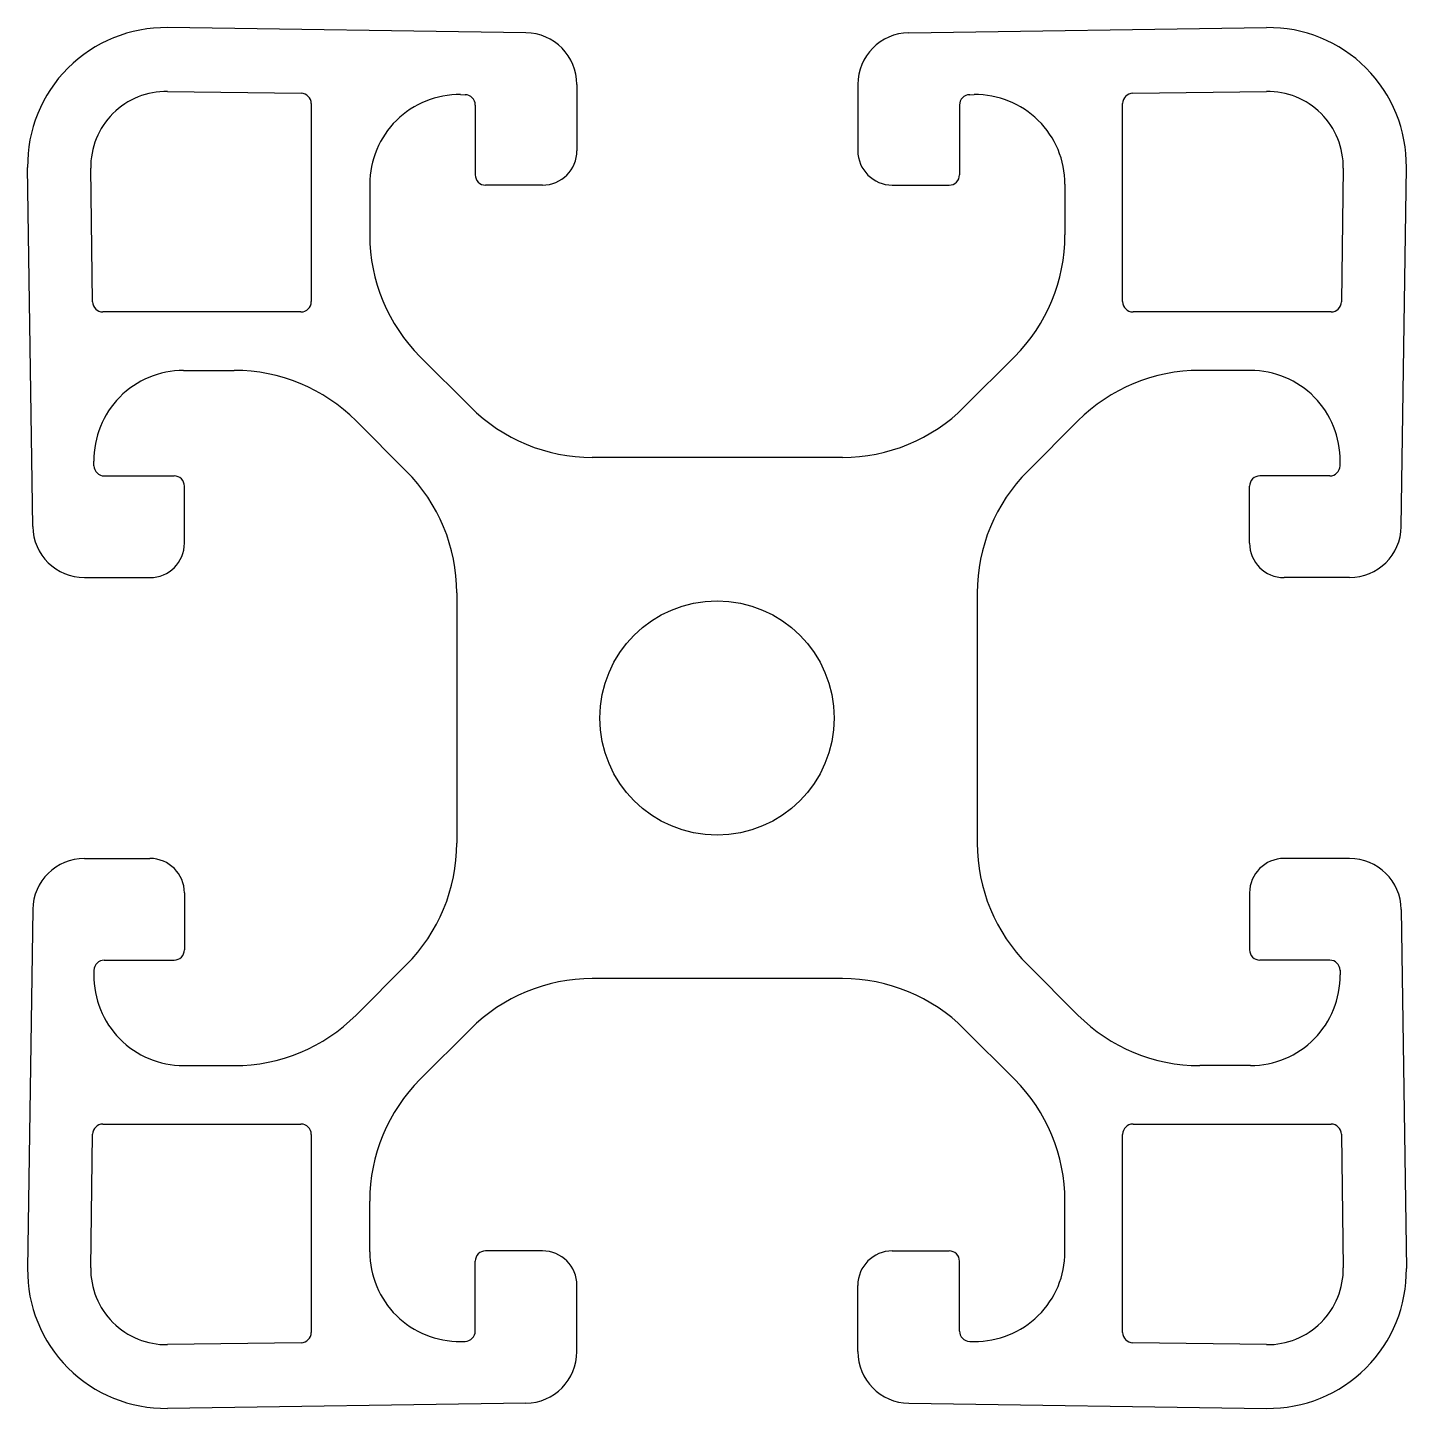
# Model space of a CAD drawing. Extents: x 2148.1 to 2188.1, y 1318.1 to 1358.1.
import ezdxf

# ---------------------------------------------------------------- set-up
doc = ezdxf.new("R2010")
doc.units = 0
doc.layers.get('0').update_dxf_attribs({"linetype": 'CONTINUOUS'})

msp = doc.modelspace()

# ---------------------------------------------------------------- linework, layer by layer
for p, q in [((2162.534, 1357.986), (2152.135, 1358.135)), ((2173.641, 1357.987), (2184.021, 1358.135)), ((2164.013, 1356.486), (2164.013, 1354.565)), ((2172.163, 1356.487), (2172.163, 1354.565)), ((2152.139, 1356.285), (2156.013, 1356.23)), ((2160.64, 1356.192), (2160.767, 1356.19)), ((2175.409, 1356.19), (2175.535, 1356.192)), ((2180.143, 1356.23), (2184.016, 1356.285)), ((2156.308, 1355.93), (2156.308, 1350.185)), ((2161.063, 1355.89), (2161.063, 1353.865)), ((2175.113, 1355.89), (2175.113, 1353.865)), ((2179.847, 1350.185), (2179.847, 1355.93)), ((2148.227, 1343.659), (2148.078, 1354.078)), ((2149.964, 1350.181), (2149.908, 1354.054)), ((2186.248, 1354.054), (2186.192, 1350.181)), ((2187.929, 1343.659), (2188.078, 1354.078)), ((2158.003, 1353.593), (2158.003, 1352.12)), ((2163.013, 1353.565), (2161.363, 1353.565)), ((2173.163, 1353.565), (2174.813, 1353.565)), ((2178.173, 1353.593), (2178.173, 1352.12)), ((2156.008, 1349.885), (2150.264, 1349.885)), ((2185.892, 1349.885), (2180.147, 1349.885)), ((2159.468, 1348.585), (2160.923, 1347.13)), ((2176.708, 1348.585), (2175.253, 1347.13)), ((2152.601, 1348.19), (2154.073, 1348.19)), ((2183.555, 1348.19), (2182.083, 1348.19)), ((2157.608, 1346.726), (2159.063, 1345.271)), ((2178.547, 1346.726), (2177.092, 1345.271)), ((2171.718, 1345.665), (2164.458, 1345.665)), ((2150.003, 1345.426), (2150.001, 1345.553)), ((2186.153, 1345.426), (2186.155, 1345.553)), ((2150.303, 1345.13), (2152.328, 1345.13)), ((2185.853, 1345.13), (2183.828, 1345.13)), ((2152.628, 1343.18), (2152.628, 1344.83)), ((2183.528, 1343.18), (2183.528, 1344.83)), ((2149.727, 1342.18), (2151.628, 1342.18)), ((2186.429, 1342.18), (2184.528, 1342.18)), ((2160.528, 1341.735), (2160.528, 1334.476)), ((2175.628, 1341.735), (2175.628, 1334.476)), ((2149.727, 1334.03), (2151.628, 1334.03)), ((2186.429, 1334.03), (2184.528, 1334.03)), ((2152.628, 1333.03), (2152.628, 1331.38)), ((2183.528, 1333.03), (2183.528, 1331.38)), ((2148.227, 1332.552), (2148.078, 1322.133)), ((2187.929, 1332.552), (2188.078, 1322.132)), ((2150.303, 1331.08), (2152.328, 1331.08)), ((2157.608, 1329.485), (2159.063, 1330.94)), ((2178.547, 1329.485), (2177.092, 1330.94)), ((2185.853, 1331.08), (2183.828, 1331.08)), ((2150.003, 1330.785), (2150.001, 1330.658)), ((2171.718, 1330.545), (2164.458, 1330.545)), ((2186.153, 1330.785), (2186.155, 1330.658)), ((2159.468, 1327.626), (2160.923, 1329.081)), ((2176.708, 1327.626), (2175.253, 1329.081)), ((2152.601, 1328.021), (2154.073, 1328.021)), ((2183.555, 1328.021), (2182.083, 1328.021)), ((2149.908, 1322.157), (2149.964, 1326.03)), ((2150.264, 1326.325), (2156.008, 1326.325)), ((2156.308, 1326.025), (2156.308, 1320.281)), ((2179.847, 1320.281), (2179.847, 1326.025)), ((2180.147, 1326.325), (2185.892, 1326.325)), ((2186.192, 1326.03), (2186.248, 1322.157)), ((2158.003, 1322.618), (2158.003, 1324.09)), ((2178.173, 1322.618), (2178.173, 1324.09)), ((2163.013, 1322.645), (2161.363, 1322.645)), ((2173.163, 1322.645), (2174.813, 1322.645)), ((2161.063, 1320.32), (2161.063, 1322.345)), ((2175.113, 1320.32), (2175.113, 1322.345)), ((2164.013, 1319.725), (2164.013, 1321.645)), ((2172.163, 1319.724), (2172.163, 1321.645)), ((2160.64, 1320.018), (2160.767, 1320.02)), ((2175.409, 1320.02), (2175.535, 1320.018)), ((2156.013, 1319.981), (2152.139, 1319.926)), ((2184.016, 1319.926), (2180.143, 1319.981)), ((2162.534, 1318.225), (2152.135, 1318.076)), ((2173.641, 1318.224), (2184.021, 1318.075))]:
    msp.add_line(p, q)
msp.add_circle((2168.078, 1338.105), 3.4)
for centre, radius, start, end in [((2152.077, 1354.135), 4, 89.1802, 180.8198), ((2184.078, 1354.136), 4, 359.1802, 90.8198), ((2162.513, 1356.486), 1.5, 0, 89.1802), ((2173.663, 1356.487), 1.5, 90.8198, 180), ((2152.108, 1354.085), 2.2, 89.1802, 180.8198), ((2156.008, 1355.93), 0.3, 0, 89.1802), ((2160.603, 1353.593), 2.6, 89.1802, 180), ((2160.763, 1355.89), 0.3, 0, 89.1802), ((2175.413, 1355.89), 0.3, 90.8198, 180), ((2175.573, 1353.593), 2.6, 0, 90.8198), ((2180.147, 1355.93), 0.3, 90.8198, 180), ((2184.048, 1354.085), 2.2, 359.1802, 90.8198), ((2163.013, 1354.565), 1, 270, 0), ((2173.163, 1354.565), 1, 180, 270), ((2161.363, 1353.865), 0.3, 180, 270), ((2174.813, 1353.865), 0.3, 270, 360), ((2163.003, 1352.12), 5, 180, 225), ((2173.173, 1352.12), 5, 315, 0), ((2150.264, 1350.185), 0.3, 180.8198, 270), ((2156.008, 1350.185), 0.3, 270, 0), ((2180.147, 1350.185), 0.3, 180, 270), ((2185.892, 1350.185), 0.3, 270, 359.1802), ((2152.601, 1345.59), 2.6, 90, 180.8198), ((2154.073, 1343.19), 5, 45, 90), ((2182.083, 1343.19), 5, 90, 135), ((2183.555, 1345.59), 2.6, 359.1802, 90), ((2164.458, 1350.665), 5, 225, 270), ((2171.718, 1350.665), 5, 270, 315), ((2150.303, 1345.43), 0.3, 180.8198, 270), ((2155.528, 1341.735), 5, 0, 45), ((2180.628, 1341.735), 5, 135, 180), ((2185.853, 1345.43), 0.3, 270, 359.1802), ((2152.328, 1344.83), 0.3, 0, 90), ((2183.828, 1344.83), 0.3, 90, 180), ((2149.727, 1343.68), 1.5, 180.8198, 270), ((2186.429, 1343.68), 1.5, 270, 359.1802), ((2151.628, 1343.18), 1, 270, 0), ((2184.528, 1343.18), 1, 180, 270), ((2155.528, 1334.476), 5, 315, 0), ((2180.628, 1334.476), 5, 180, 225), ((2149.727, 1332.53), 1.5, 90, 179.1802), ((2151.628, 1333.03), 1, 0, 90), ((2184.528, 1333.03), 1, 90, 180), ((2186.429, 1332.53), 1.5, 0.8198, 90), ((2152.328, 1331.38), 0.3, 270, 0), ((2183.828, 1331.38), 0.3, 180, 270), ((2150.303, 1330.78), 0.3, 90, 179.1802), ((2185.853, 1330.78), 0.3, 0.8198, 90), ((2152.601, 1330.621), 2.6, 179.1802, 270), ((2164.458, 1325.545), 5, 90, 135), ((2171.718, 1325.545), 5, 45, 90), ((2183.555, 1330.621), 2.6, 270, 0.8198), ((2154.073, 1333.021), 5, 270, 315), ((2182.083, 1333.021), 5, 225, 270), ((2163.003, 1324.09), 5, 135, 180), ((2173.173, 1324.09), 5, 0, 45), ((2150.264, 1326.025), 0.3, 90, 179.1802), ((2156.008, 1326.025), 0.3, 0, 90), ((2180.147, 1326.025), 0.3, 90, 180), ((2185.892, 1326.025), 0.3, 0.8198, 90), ((2160.603, 1322.618), 2.6, 180, 270.8198), ((2161.363, 1322.345), 0.3, 90, 180), ((2163.013, 1321.645), 1, 0, 90), ((2173.163, 1321.645), 1, 90, 180), ((2174.813, 1322.345), 0.3, 0, 90), ((2175.573, 1322.618), 2.6, 269.1802, 0), ((2152.077, 1322.076), 4, 179.1802, 270.8198), ((2152.108, 1322.125), 2.2, 179.1802, 270.8198), ((2184.048, 1322.125), 2.2, 269.1802, 0.8198), ((2184.078, 1322.075), 4, 269.1802, 0.8198), ((2156.008, 1320.281), 0.3, 270.8198, 360), ((2160.763, 1320.32), 0.3, 270.8198, 360), ((2175.413, 1320.32), 0.3, 180, 269.1802), ((2180.147, 1320.281), 0.3, 180, 269.1802), ((2162.513, 1319.725), 1.5, 270.8198, 0), ((2173.663, 1319.724), 1.5, 180, 269.1802)]:
    msp.add_arc(centre, radius, start, end)

doc.saveas('drawing.dxf')
